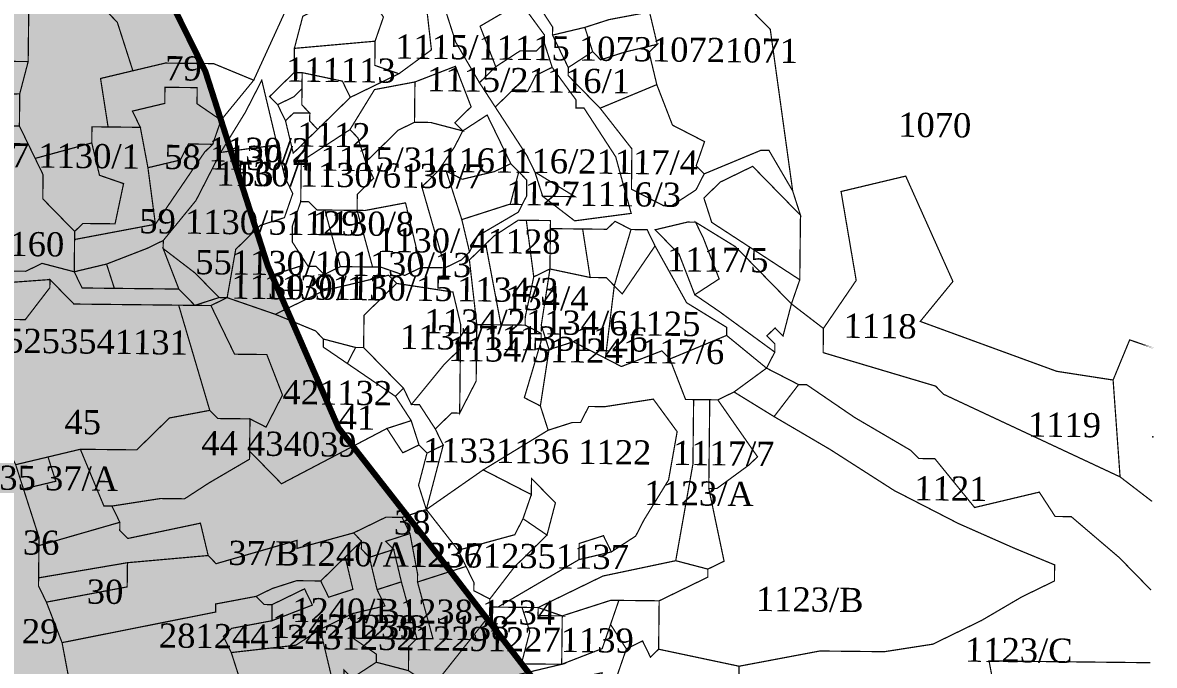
# Model space of a CAD drawing. Header units: metres. Extents: x 294533 to 301305, y 1963486 to 1977426.
# Drawn here: x 300646 to 301210, y 1965600 to 1965920 of the extents above; entities that cross this region are included whole.
import ezdxf

# ---------------------------------------------------------------- set-up
doc = ezdxf.new("R2010")
doc.units = ezdxf.units.M
for name, color, linetype in [('500M CRZ LINE', 11, 'Continuous'), ('NDZ-500M FROM CRZ', 2, 'Continuous'), ('SURVEY NO.', 7, 'Continuous'), ('SURVEY PLOT BOUNDARY', 35, 'Continuous')]:
    doc.layers.add(name, color=color, linetype=linetype)
doc.styles.get("Standard").update_dxf_attribs({"font": 'times.ttf'})

# ---------------------------------------------------------------- blocks, each defined once
blk = doc.blocks.new('45')
at = {"layer": 'NDZ-500M FROM CRZ'}
h = blk.add_hatch(dxfattribs=at)
h.set_pattern_fill('CROSS', color=256, scale=3.014525, angle=-0.6324)
h.set_pattern_definition([(359.36762, (281684.086, 1962845.993), (19.352338, 18.929796), [9.571116, -28.71335]), (89.36762, (281688.818, 1962841.155), (-18.929796, 19.352338), [9.571116, -28.71335])])
h.paths.add_polyline_path([(300691.31, 1965988.48), (300631.68, 1966174.54), (300586.64, 1966281.57), (300530.34, 1966461.07), (300471.96, 1966634.58), (300405.51, 1966804.15), (300367.05, 1966961.35), (300346.13, 1967027.39), (300337.62, 1967025.99), (300295.84, 1967023.42), (300255.36, 1967038.96), (300213.21, 1967043.45), (300166.47, 1967071.07), (300076.61, 1967175.81), (300040.48, 1967234.29), (299996.94, 1967295.07), (299945.31, 1967351.92), (299927.51, 1967370.7), (299905.39, 1967376.48), (299878.61, 1967367.88), (299888.92, 1967340.48), (299916.34, 1967275.86), (299920.22, 1967263.76), (299935.72, 1967211.33), (299959.39, 1967170.87), (299959.35, 1967166.85), (299967.25, 1967154.7), (299971.14, 1967142.6), (299974.98, 1967126.48), (299978.91, 1967118.39), (299994.58, 1967082.04), (299994.54, 1967078.02), (299998.43, 1967065.92), (300002.36, 1967057.83), (300013.97, 1967017.51), (300025.76, 1966993.26), (300029.73, 1966989.19), (300037.68, 1966981.07), (300053.49, 1966956.77), (300061.26, 1966932.57), (300069.17, 1966920.42), (300073.05, 1966908.32), (300072.92, 1966896.26), (300076.81, 1966884.15), (300080.69, 1966872.05), (300080.42, 1966847.94), (300088.37, 1966839.81), (300092.26, 1966827.7), (300096.15, 1966815.6), (300099.99, 1966799.48), (300103.87, 1966787.38), (300103.78, 1966779.34), (300107.71, 1966771.25), (300107.49, 1966751.16), (300110.27, 1966751.13), (300111.51, 1966751.11), (300111.47, 1966747.09), (300126.96, 1966694.66), (300134.78, 1966674.48), (300142.51, 1966646.25), (300162.16, 1966605.84), (300162.03, 1966593.78), (300173.73, 1966561.49), (300177.7, 1966557.43), (300181.63, 1966549.34), (300189.54, 1966537.19), (300193.42, 1966525.09), (300197.4, 1966521.03), (300205.21, 1966500.84), (300205.12, 1966492.8), (300209.1, 1966488.74), (300213.03, 1966480.66), (300212.94, 1966472.62), (300216.78, 1966456.5), (300216.65, 1966444.44), (300220.53, 1966432.33), (300220.4, 1966420.28), (300232.19, 1966396.03), (300232.15, 1966392.01), (300236.12, 1966387.94), (300236.08, 1966383.92), (300240.05, 1966379.86), (300243.98, 1966371.78), (300247.87, 1966359.67), (300251.75, 1966347.57), (300255.64, 1966335.47), (300259.61, 1966331.4), (300259.48, 1966319.35), (300263.32, 1966303.22), (300263.19, 1966291.17), (300290.56, 1966222.52), (300306.2, 1966182.15), (300306.15, 1966178.13), (300325.76, 1966133.7), (300353.09, 1966061.04), (300356.98, 1966048.93), (300360.91, 1966040.85), (300360.86, 1966036.83), (300364.79, 1966028.75), (300368.72, 1966020.66), (300368.59, 1966008.61), (300372.56, 1966004.54), (300372.43, 1965992.48), (300376.41, 1965988.42), (300376.27, 1965976.36), (300380.2, 1965968.28), (300384.09, 1965956.18), (300388.06, 1965952.11), (300388.02, 1965948.09), (300393.85, 1965929.94), (300395.83, 1965927.91), (300395.79, 1965923.89), (300399.68, 1965911.78), (300402.35, 1965911.75), (300403.69, 1965911.74), (300403.65, 1965907.72), (300407.54, 1965895.62), (300407.49, 1965891.6), (300411.42, 1965883.51), (300415.31, 1965871.41), (300419.19, 1965859.31), (300423.12, 1965851.23), (300423.08, 1965847.21), (300431.03, 1965839.08), (300438.93, 1965826.93), (300438.89, 1965822.91), (300446.79, 1965810.76), (300454.65, 1965794.6), (300458.63, 1965790.53), (300458.54, 1965782.5), (300466.44, 1965770.35), (300466.4, 1965766.33), (300474.17, 1965742.12), (300474.08, 1965734.08), (300478.01, 1965726), (300481.85, 1965709.88), (300485.74, 1965697.78), (300489.67, 1965689.69), (300493.55, 1965677.59), (300497.44, 1965665.49), (300501.33, 1965653.38), (300505.26, 1965645.3), (300505.21, 1965641.28), (300512.98, 1965617.08), (300516.96, 1965613.01), (300520.84, 1965600.91), (300524.73, 1965588.81), (300535.27, 1965572.61), (300535.27, 1965572.61), (300536.61, 1965572.6), (300536.56, 1965568.58), (300540.45, 1965556.47), (300548.44, 1965552.37), (300560.41, 1965544.19), (300560.37, 1965540.17), (300568.31, 1965532.05), (300580.28, 1965523.88), (300598.73, 1965495.53), (300600.07, 1965495.52), (300600.02, 1965491.5), (300607.97, 1965483.37), (300615.87, 1965471.22), (300619.89, 1965471.18), (300623.78, 1965459.08), (300627.71, 1965450.99), (300639.68, 1965442.82), (300655.49, 1965418.53), (300659.42, 1965410.44), (300663.39, 1965406.38), (300667.32, 1965398.3), (300679.18, 1965380.08), (300679.11, 1965374.05), (300683.09, 1965369.98), (300686.97, 1965357.88), (300686.93, 1965353.86), (300690.86, 1965345.78), (300690.77, 1965337.74), (300694.79, 1965337.69), (300714.3, 1965285.22), (300722.16, 1965269.05), (300737.75, 1965224.66), (300741.73, 1965220.6), (300745.61, 1965208.49), (300745.48, 1965196.44), (300749.32, 1965180.31), (300752.94, 1965144.09), (300756.78, 1965127.97), (300756.52, 1965103.86), (300752.36, 1965091.84), (300752.19, 1965075.76), (300748.03, 1965063.75), (300743.88, 1965051.74), (300739.73, 1965039.72), (300735.58, 1965027.71), (300727.41, 1965015.74), (300727.19, 1964995.64), (300739.15, 1964987.47), (300747.06, 1964975.32), (300755.01, 1964967.19), (300758.89, 1964955.09), (300766.8, 1964942.94), (300766.75, 1964938.92), (300770.73, 1964934.86), (300774.66, 1964926.78), (300778.54, 1964914.67), (300782.43, 1964902.57), (300786.31, 1964890.47), (300786.18, 1964878.41), (300790.07, 1964866.31), (300793.95, 1964854.21), (300797.97, 1964854.16), (300797.88, 1964846.12), (300801.81, 1964838.04), (300805.7, 1964825.94), (300809.58, 1964813.83), (300813.47, 1964801.73), (300813.34, 1964789.67), (300817.31, 1964785.61), (300817.09, 1964765.51), (300821.02, 1964757.43), (300820.89, 1964745.37), (300828.66, 1964721.16), (300828.08, 1964668.91), (300832.01, 1964660.83), (300843.98, 1964652.66), (300851.93, 1964644.53), (300859.83, 1964632.38), (300863.72, 1964620.28), (300867.65, 1964612.2), (300871.67, 1964612.15), (300875.55, 1964600.05), (300879.48, 1964591.96), (300887.34, 1964575.8), (300887.3, 1964571.78), (300891.18, 1964559.68), (300895.07, 1964547.57), (300899, 1964539.49), (300898.96, 1964535.47), (300906.82, 1964519.3), (300918.61, 1964495.05), (300922.54, 1964486.97), (300926.42, 1964474.87), (300930.31, 1964462.77), (300930.22, 1964454.73), (300938.04, 1964434.54), (300937.9, 1964422.48), (300941.83, 1964414.4), (300941.79, 1964410.38), (300945.76, 1964406.32), (300949.74, 1964402.25), (300957.69, 1964394.12), (300965.59, 1964381.98), (300973.49, 1964369.83), (300977.47, 1964365.77), (300985.42, 1964357.64), (300989.3, 1964345.54), (300997.21, 1964333.39), (301003.04, 1964315.23), (301005.02, 1964313.2), (301016.99, 1964305.03), (301020.97, 1964300.97), (301028.92, 1964292.84), (301036.86, 1964284.71), (301044.81, 1964276.58), (301052.72, 1964264.44), (301056.69, 1964260.37), (301056.65, 1964256.35), (301064.55, 1964244.21), (301068.48, 1964236.12), (301072.46, 1964232.06), (301072.41, 1964228.04), (301076.34, 1964219.96), (301080.32, 1964215.89), (301080.27, 1964211.87), (301084.2, 1964203.79), (301084.11, 1964195.75), (301088.04, 1964187.67), (301088, 1964183.65), (301091.97, 1964179.58), (301095.86, 1964167.48), (301103.54, 1964135.24), (301107.47, 1964127.15), (301111.36, 1964115.05), (301111.31, 1964111.03), (301123.15, 1964090.8), (301143.02, 1964070.48), (301147, 1964066.42), (301150.97, 1964062.36), (301158.92, 1964054.23), (301162.85, 1964046.14), (301166.82, 1964042.08), (301174.77, 1964033.95), (301178.7, 1964025.87), (301186.65, 1964017.74), (301193.19, 1964610.32), (301169.73, 1964669.16), (301146.87, 1964730.59), (301122.68, 1964776.21), (301104.01, 1964861.65), (301074.57, 1964969.7), (301049.22, 1965040.33), (301053.91, 1965100.57), (301047.16, 1965217.23), (301018.74, 1965326.51), (300977.17, 1965431.06), (300930.14, 1965540.11), (300905.45, 1965587.03), (300851.05, 1965657.56), (300803.49, 1965718.39), (300768.21, 1965799.18), (300737.12, 1965896)])
at = {"layer": '500M CRZ LINE', "ltscale": 0.1, "const_width": 3.01, "flags": 128}
blk.add_lwpolyline([(300346.13, 1967027.39), (300367.05, 1966961.35), (300405.51, 1966804.15), (300471.96, 1966634.58), (300530.34, 1966461.07), (300586.64, 1966281.57), (300631.68, 1966174.54), (300691.31, 1965988.48), (300737.12, 1965896), (300768.21, 1965799.18), (300803.49, 1965718.39), (300851.05, 1965657.56), (300905.45, 1965587.03)], dxfattribs=at)
at = {"layer": 'NDZ-500M FROM CRZ', "flags": 128}
blk.add_lwpolyline([(300905.45, 1965587.03), (300851.05, 1965657.56), (300803.49, 1965718.39), (300768.21, 1965799.18), (300737.12, 1965896), (300691.31, 1965988.48), (300631.68, 1966174.54), (300586.64, 1966281.57), (300530.34, 1966461.07), (300471.96, 1966634.58), (300405.51, 1966804.15), (300367.05, 1966961.35), (300346.13, 1967027.39)], dxfattribs=at)
at = {"layer": 'SURVEY PLOT BOUNDARY', "lineweight": 18, "const_width": 0.603}
for points in [[(301131.57, 1965582.11), (301127.77, 1965602.25), (301208.15, 1965601.36), (301127.77, 1965602.25), (301131.57, 1965582.11)], [(301003.15, 1965599.61), (301043.42, 1965607.2), (301075.57, 1965606.85), (301099.73, 1965610.6), (301123.98, 1965622.39), (301144.2, 1965634.23), (301160.37, 1965642.09), (301160.46, 1965650.13), (301140.45, 1965658.39), (301112.45, 1965670.76), (301080.48, 1965687.19), (301048.55, 1965707.64), (301020.6, 1965724.03), (301032.83, 1965739.98), (301036.85, 1965739.93), (301060.78, 1965723.59), (301088.74, 1965707.2), (301092.71, 1965703.14), (301100.75, 1965703.05), (301120.58, 1965678.71), (301152.82, 1965686.39), (301160.72, 1965674.25), (301168.76, 1965674.16), (301192.65, 1965653.79), (301208.55, 1965637.54), (301192.65, 1965653.79), (301168.76, 1965674.16), (301160.72, 1965674.25), (301152.82, 1965686.39), (301120.58, 1965678.71), (301100.75, 1965703.05), (301092.71, 1965703.14), (301088.74, 1965707.2), (301060.78, 1965723.59), (301036.85, 1965739.93), (301032.83, 1965739.98), (301016.84, 1965748.19), (301020.95, 1965756.19), (301021, 1965760.21), (301017.02, 1965764.27), (301021.08, 1965768.25), (301025.06, 1965764.18), (301029.25, 1965780.22), (301045.2, 1965767.98), (301045.06, 1965755.92), (301101.15, 1965739.22), (301105.12, 1965735.16), (301193.09, 1965693.99), (301209.04, 1965681.75), (301193.09, 1965693.99), (301189.61, 1965742.27), (301161.52, 1965746.6), (301093.47, 1965771.47), (301109.76, 1965791.39), (301086.23, 1965843.91), (301053.99, 1965836.22), (301061.54, 1965791.92), (301045.2, 1965767.98), (301029.25, 1965780.22), (301033.41, 1965792.23), (301033.76, 1965824.39), (301029.88, 1965836.49), (301018.71, 1965917.01), (300998.83, 1965937.33)], [(300785.66, 1965923.6), (300781.46, 1965907.57), (300781.33, 1965895.51), (300769.14, 1965883.59), (300773.12, 1965879.52), (300777.05, 1965871.44), (300780.89, 1965855.32), (300793.08, 1965867.24), (300809.33, 1965883.14), (300817.41, 1965887.07), (300833.57, 1965894.93), (300849.78, 1965906.82), (300846.12, 1965939.02)], [(300894.39, 1965942.5), (300910.2, 1965918.21), (300910.15, 1965914.19), (300918.01, 1965898.02), (300917.97, 1965894), (300933.87, 1965877.75), (300949.72, 1965857.47), (300949.5, 1965837.38), (300965.49, 1965829.16), (300969.5, 1965829.12), (300981.65, 1965837.02), (300985.76, 1965845.02), (301014.02, 1965856.76), (301018.04, 1965856.72), (301029.88, 1965836.49), (301033.76, 1965824.39), (301009.92, 1965848.77), (300993.75, 1965840.91), (300985.62, 1965832.96), (300989.51, 1965820.85), (301033.41, 1965792.23), (301029.25, 1965780.22), (301009.38, 1965800.54), (301001.43, 1965808.66), (300981.47, 1965820.94), (300977.45, 1965820.99), (300961.33, 1965817.15), (300969.28, 1965809.02), (300973.26, 1965804.95), (300981.07, 1965784.77), (300993.04, 1965776.6), (301020.95, 1965756.19), (301016.84, 1965748.19), (300996.93, 1965764.49), (300996.97, 1965768.51), (300977.01, 1965780.79), (300961.25, 1965809.11), (300957.32, 1965817.19), (300949.28, 1965817.28), (300941.28, 1965821.39), (300937.22, 1965817.41), (300925.16, 1965817.54), (300909.09, 1965817.72), (300909.13, 1965821.74), (300905.12, 1965821.79), (300897.08, 1965821.87), (300893.06, 1965821.92), (300880.91, 1965814.01), (300876.85, 1965810.04), (300868.72, 1965802.09), (300872.39, 1965769.89), (300872.08, 1965741.75), (300863.86, 1965725.76), (300864.22, 1965757.92), (300864.35, 1965769.98), (300860.51, 1965786.1), (300832.42, 1965790.43), (300828.45, 1965794.49), (300796.21, 1965786.81), (300771.96, 1965775.02), (300747.94, 1965783.32), (300739.86, 1965779.39), (300723.78, 1965779.57), (300671.54, 1965780.14), (300659.61, 1965792.34), (300611.34, 1965788.85)], [(300642.52, 1965700.07), (300646.4, 1965687.96), (300654.17, 1965663.76), (300654.13, 1965659.74), (300653.95, 1965643.66), (300653.91, 1965639.64), (300657.84, 1965631.56), (300665.65, 1965611.37), (300673.25, 1965571.09)], [(300635.54, 1965796.62), (300647.6, 1965796.49), (300655.68, 1965800.42), (300671.71, 1965796.22), (300671.89, 1965812.3), (300712.17, 1965819.9), (300736.68, 1965855.8), (300740.74, 1965859.78), (300744.89, 1965871.79), (300761.19, 1965891.71), (300777.67, 1965927.71)]]:
    blk.add_lwpolyline(points, dxfattribs=at)
for points in [[(300926.27, 1965918.03), (300910.15, 1965914.19), (300910.2, 1965918.21), (300894.39, 1965942.5), (300967.04, 1965969.84), (300998.83, 1965937.33), (300958.51, 1965925.72), (300938.37, 1965921.92)], [(300777.67, 1965927.71), (300761.19, 1965891.71), (300741.19, 1965899.97), (300717.07, 1965900.24), (300700.95, 1965896.4), (300693.18, 1965920.6), (300689.21, 1965924.67), (300689.34, 1965936.73), (300737.7, 1965948.25), (300769.85, 1965947.9)], [(300849.78, 1965906.82), (300833.57, 1965894.93), (300821.56, 1965899.09), (300821.61, 1965903.11), (300821.7, 1965911.15), (300825.85, 1965923.16), (300817.94, 1965935.31), (300834.15, 1965947.19), (300846.12, 1965939.02)], [(300881.85, 1965898.42), (300873.72, 1965890.47), (300861.88, 1965910.7), (300854.11, 1965934.91), (300886.4, 1965946.61), (300894.26, 1965930.44), (300874.03, 1965918.61)], [(300881.62, 1965878.32), (300897.43, 1965854.03), (300901.36, 1965845.95), (300905.25, 1965833.84), (300921.19, 1965821.61), (300949.37, 1965825.32), (300941.64, 1965853.54), (300925.83, 1965877.84), (300921.81, 1965877.88), (300921.86, 1965881.9), (300909.98, 1965898.11), (300906.09, 1965910.21), (300906.14, 1965914.23), (300894.26, 1965930.44), (300886.4, 1965946.61), (300854.11, 1965934.91), (300861.88, 1965910.7), (300873.72, 1965890.47)], [(300680.46, 1965860.45), (300652.24, 1965852.72), (300644.38, 1965868.88), (300644.56, 1965884.96), (300648.75, 1965900.99), (300649.02, 1965925.11), (300689.34, 1965936.73), (300689.21, 1965924.67), (300693.18, 1965920.6), (300700.95, 1965896.4), (300684.83, 1965892.56), (300688.59, 1965868.4), (300680.55, 1965868.48)], [(300821.7, 1965911.15), (300781.46, 1965907.57), (300785.66, 1965923.6), (300801.82, 1965931.46), (300817.94, 1965935.31), (300825.85, 1965923.16)], [(301018.71, 1965917.01), (301029.88, 1965836.49), (301018.04, 1965856.72), (301014.02, 1965856.76), (300985.76, 1965845.02), (300981.78, 1965849.08), (300985.94, 1965861.09), (300969.95, 1965869.31), (300962.13, 1965889.5), (300958.29, 1965905.62), (300962.35, 1965909.59), (300958.51, 1965925.72), (300998.83, 1965937.33)], [(300893.99, 1965906.33), (300881.85, 1965898.42), (300874.03, 1965918.61), (300894.26, 1965930.44), (300906.14, 1965914.23), (300906.09, 1965910.21), (300902.03, 1965906.24)], [(300649.02, 1965925.11), (300648.75, 1965900.99), (300596.51, 1965901.57), (300588.47, 1965901.66), (300584.72, 1965925.82)], [(300946.24, 1965905.75), (300934.13, 1965901.86), (300930.16, 1965905.93), (300926.27, 1965918.03), (300938.37, 1965921.92), (300958.51, 1965925.72), (300962.35, 1965909.59)], [(300930.16, 1965905.93), (300918.01, 1965898.02), (300910.15, 1965914.19), (300926.27, 1965918.03)], [(300817.41, 1965887.07), (300809.33, 1965883.14), (300805.4, 1965891.23), (300785.35, 1965895.47), (300781.33, 1965895.51), (300781.46, 1965907.57), (300821.7, 1965911.15), (300821.61, 1965903.11), (300821.56, 1965899.09), (300833.57, 1965894.93)], [(300901.89, 1965894.18), (300897.79, 1965886.19), (300889.75, 1965886.27), (300881.62, 1965878.32), (300873.72, 1965890.47), (300881.85, 1965898.42), (300893.99, 1965906.33), (300902.03, 1965906.24), (300906.09, 1965910.21), (300909.98, 1965898.11)], [(300958.29, 1965905.62), (300962.13, 1965889.5), (300933.87, 1965877.75), (300917.97, 1965894), (300918.01, 1965898.02), (300930.16, 1965905.93), (300934.13, 1965901.86), (300946.24, 1965905.75), (300962.35, 1965909.59)], [(300644.56, 1965884.96), (300588.25, 1965881.56), (300588.34, 1965889.6), (300596.42, 1965893.53), (300596.51, 1965901.57), (300648.75, 1965900.99)], [(300761.19, 1965891.71), (300744.89, 1965871.79), (300732.93, 1965879.97), (300733.02, 1965888), (300716.94, 1965888.18), (300716.85, 1965880.14), (300700.73, 1965876.3), (300704.66, 1965868.22), (300688.59, 1965868.4), (300684.83, 1965892.56), (300700.95, 1965896.4), (300717.07, 1965900.24), (300741.19, 1965899.97)], [(300781.2, 1965883.45), (300773.12, 1965879.52), (300769.14, 1965883.59), (300781.33, 1965895.51), (300785.35, 1965895.47), (300785.3, 1965891.45), (300785.26, 1965887.43)], [(300780.4, 1965811.1), (300788.3, 1965798.96), (300792.32, 1965798.91), (300796.3, 1965794.85), (300804.38, 1965798.78), (300820.45, 1965798.6), (300824.47, 1965798.56), (300836.48, 1965794.4), (300844.57, 1965798.33), (300856.62, 1965798.2), (300864.71, 1965802.13), (300868.77, 1965806.11), (300872.88, 1965814.1), (300893.1, 1965825.94), (300897.21, 1965833.93), (300897.3, 1965841.97), (300893.32, 1965846.04), (300889.35, 1965850.1), (300877.56, 1965874.35), (300865.41, 1965866.44), (300861.44, 1965870.51), (300869.57, 1965878.46), (300861.75, 1965898.64), (300841.57, 1965890.83), (300821.43, 1965887.03), (300809.15, 1965867.06), (300784.86, 1965851.25), (300784.64, 1965831.16), (300780.49, 1965819.14)], [(300809.33, 1965883.14), (300793.08, 1965867.24), (300789.1, 1965871.31), (300789.15, 1965875.33), (300785.17, 1965879.39), (300785.26, 1965887.43), (300785.3, 1965891.45), (300785.35, 1965895.47), (300805.4, 1965891.23)], [(300861.44, 1965870.51), (300865.41, 1965866.44), (300849.38, 1965870.64), (300841.35, 1965870.73), (300841.57, 1965890.83), (300861.75, 1965898.64), (300869.57, 1965878.46)], [(300909.98, 1965898.11), (300921.86, 1965881.9), (300921.81, 1965877.88), (300925.83, 1965877.84), (300941.64, 1965853.54), (300949.37, 1965825.32), (300921.19, 1965821.61), (300905.25, 1965833.84), (300921.32, 1965833.67), (300901.36, 1965845.95), (300897.43, 1965854.03), (300881.62, 1965878.32), (300889.75, 1965886.27), (300897.79, 1965886.19), (300901.89, 1965894.18)], [(300687.83, 1965800.06), (300671.71, 1965796.22), (300675.64, 1965788.14), (300691.72, 1965787.96), (300723.87, 1965787.61), (300731.82, 1965779.48), (300743.92, 1965783.37), (300747.94, 1965783.32), (300752.22, 1965807.39), (300764.41, 1965819.32), (300776.51, 1965823.21), (300780.66, 1965835.22), (300776.73, 1965843.3), (300772.89, 1965859.42), (300765.21, 1965891.67), (300757, 1965875.68), (300744.72, 1965855.72), (300732.39, 1965831.73), (300716.1, 1965811.81), (300708.02, 1965807.88)], [(300724.58, 1965851.92), (300708.46, 1965848.08), (300704.66, 1965868.22), (300700.73, 1965876.3), (300716.85, 1965880.14), (300716.94, 1965888.18), (300733.02, 1965888), (300732.93, 1965879.97), (300744.89, 1965871.79), (300740.74, 1965859.78), (300728.69, 1965859.91)], [(300772.89, 1965859.42), (300744.72, 1965855.72), (300757, 1965875.68), (300765.21, 1965891.67)], [(300785.17, 1965879.39), (300789.15, 1965875.33), (300781.11, 1965875.41), (300777.05, 1965871.44), (300773.12, 1965879.52), (300781.2, 1965883.45), (300785.26, 1965887.43)], [(300829.2, 1965862.82), (300817.01, 1965850.9), (300813.13, 1965863), (300809.15, 1965867.06), (300821.43, 1965887.03), (300841.57, 1965890.83), (300841.35, 1965870.73), (300833.26, 1965866.8)], [(300962.13, 1965889.5), (300969.95, 1965869.31), (300985.94, 1965861.09), (300981.78, 1965849.08), (300985.76, 1965845.02), (300981.65, 1965837.02), (300969.5, 1965829.12), (300965.49, 1965829.16), (300949.5, 1965837.38), (300949.72, 1965857.47), (300933.87, 1965877.75)], [(300793.08, 1965867.24), (300780.89, 1965855.32), (300777.05, 1965871.44), (300781.11, 1965875.41), (300789.15, 1965875.33), (300789.1, 1965871.31)], [(300889.35, 1965850.1), (300881.27, 1965846.17), (300865.15, 1965842.33), (300857.16, 1965846.43), (300853.14, 1965846.48), (300861.31, 1965858.45), (300865.41, 1965866.44), (300877.56, 1965874.35)], [(300671.89, 1965812.3), (300671.71, 1965796.22), (300655.68, 1965800.42), (300647.6, 1965796.49), (300635.54, 1965796.62), (300627.55, 1965800.73), (300595.4, 1965801.08), (300591.91, 1965849.36), (300592.14, 1965869.46), (300644.38, 1965868.88), (300652.24, 1965852.72), (300656.17, 1965844.63), (300656.04, 1965832.57), (300671.93, 1965816.32)], [(300712.17, 1965819.9), (300671.89, 1965812.3), (300671.93, 1965816.32), (300676, 1965820.29), (300692.07, 1965820.12), (300696.31, 1965840.17), (300684.3, 1965844.32), (300680.46, 1965860.45), (300680.55, 1965868.48), (300688.59, 1965868.4), (300704.66, 1965868.22), (300708.46, 1965848.08)], [(300812.73, 1965826.83), (300804.69, 1965826.91), (300796.65, 1965827), (300792.63, 1965827.05), (300788.66, 1965831.11), (300784.64, 1965831.16), (300784.86, 1965851.25), (300809.15, 1965867.06), (300813.13, 1965863), (300817.01, 1965850.9), (300820.94, 1965842.81), (300812.82, 1965834.86)], [(300845.01, 1965838.53), (300856.62, 1965798.2), (300844.57, 1965798.33), (300836.88, 1965830.58), (300816.75, 1965826.78), (300812.73, 1965826.83), (300812.82, 1965834.86), (300820.94, 1965842.81), (300817.01, 1965850.9), (300829.2, 1965862.82), (300833.26, 1965866.8), (300841.35, 1965870.73), (300849.38, 1965870.64), (300865.41, 1965866.44), (300861.31, 1965858.45), (300853.14, 1965846.48)], [(300676, 1965820.29), (300671.93, 1965816.32), (300656.04, 1965832.57), (300656.17, 1965844.63), (300652.24, 1965852.72), (300680.46, 1965860.45), (300684.3, 1965844.32), (300696.31, 1965840.17), (300692.07, 1965820.12)], [(300736.68, 1965855.8), (300712.17, 1965819.9), (300708.46, 1965848.08), (300724.58, 1965851.92), (300728.69, 1965859.91), (300740.74, 1965859.78)], [(300747.94, 1965783.32), (300743.92, 1965783.37), (300732, 1965795.56), (300716.05, 1965807.79), (300716.1, 1965811.81), (300732.39, 1965831.73), (300744.72, 1965855.72), (300772.89, 1965859.42), (300776.73, 1965843.3), (300780.66, 1965835.22), (300776.51, 1965823.21), (300764.41, 1965819.32), (300752.22, 1965807.39)], [(300893.32, 1965846.04), (300889.13, 1965830), (300864.93, 1965822.23), (300857.16, 1965846.43), (300865.15, 1965842.33), (300881.27, 1965846.17), (300889.35, 1965850.1)], [(301033.76, 1965824.39), (301033.41, 1965792.23), (300989.51, 1965820.85), (300985.62, 1965832.96), (300993.75, 1965840.91), (301009.92, 1965848.77)], [(300864.71, 1965802.13), (300856.62, 1965798.2), (300845.01, 1965838.53), (300853.14, 1965846.48), (300857.16, 1965846.43), (300864.93, 1965822.23), (300868.77, 1965806.11)], [(300872.88, 1965814.1), (300868.77, 1965806.11), (300864.93, 1965822.23), (300889.13, 1965830), (300893.32, 1965846.04), (300897.3, 1965841.97), (300897.21, 1965833.93), (300893.1, 1965825.94)], [(300901.36, 1965845.95), (300921.32, 1965833.67), (300905.25, 1965833.84)], [(301189.61, 1965742.27), (301193.09, 1965693.99), (301105.12, 1965735.16), (301101.15, 1965739.22), (301045.06, 1965755.92), (301045.2, 1965767.98), (301061.54, 1965791.92), (301053.99, 1965836.22), (301086.23, 1965843.91), (301109.76, 1965791.39), (301093.47, 1965771.47), (301161.52, 1965746.6)], [(300796.65, 1965827), (300804.38, 1965798.78), (300796.3, 1965794.85), (300792.32, 1965798.91), (300788.3, 1965798.96), (300780.4, 1965811.1), (300780.49, 1965819.14), (300784.64, 1965831.16), (300788.66, 1965831.11), (300792.63, 1965827.05)], [(300812.73, 1965826.83), (300820.45, 1965798.6), (300804.38, 1965798.78), (300796.65, 1965827), (300804.69, 1965826.91)], [(300836.88, 1965830.58), (300844.57, 1965798.33), (300836.48, 1965794.4), (300824.47, 1965798.56), (300820.45, 1965798.6), (300812.73, 1965826.83), (300816.75, 1965826.78)], [(300896.5, 1965769.62), (300884.44, 1965769.75), (300876.85, 1965810.04), (300880.91, 1965814.01), (300893.06, 1965821.92), (300897.08, 1965821.87), (300900.79, 1965793.69), (300896.55, 1965773.64)], [(300908.87, 1965797.62), (300900.79, 1965793.69), (300897.08, 1965821.87), (300905.12, 1965821.79), (300909.13, 1965821.74), (300909.09, 1965817.72), (300909.05, 1965813.7)], [(300949.28, 1965817.28), (300940.93, 1965789.23), (300936.96, 1965793.29), (300928.92, 1965793.38), (300925.16, 1965817.54), (300937.22, 1965817.41), (300941.28, 1965821.39)], [(300993.22, 1965792.67), (300981.07, 1965784.77), (300973.26, 1965804.95), (300969.28, 1965809.02), (300961.33, 1965817.15), (300977.45, 1965820.99), (300981.47, 1965820.94), (300985.4, 1965812.86)], [(301029.25, 1965780.22), (301025.06, 1965764.18), (301021.08, 1965768.25), (301017.02, 1965764.27), (301021, 1965760.21), (301020.95, 1965756.19), (300993.04, 1965776.6), (300981.07, 1965784.77), (300993.22, 1965792.67), (300985.4, 1965812.86), (300981.47, 1965820.94), (301001.43, 1965808.66), (301009.38, 1965800.54)], [(300925.16, 1965817.54), (300928.92, 1965793.38), (300908.87, 1965797.62), (300909.05, 1965813.7), (300909.09, 1965817.72)], [(300961.25, 1965809.11), (300944.9, 1965785.17), (300940.93, 1965789.23), (300949.28, 1965817.28), (300957.32, 1965817.19)], [(300716.05, 1965807.79), (300723.87, 1965787.61), (300691.72, 1965787.96), (300687.83, 1965800.06), (300708.02, 1965807.88), (300716.1, 1965811.81)], [(300884.44, 1965769.75), (300872.39, 1965769.89), (300868.72, 1965802.09), (300876.85, 1965810.04)], [(300961.25, 1965809.11), (300977.01, 1965780.79), (300996.97, 1965768.51), (300996.93, 1965764.49), (300968.66, 1965752.75), (300964.69, 1965756.81), (300944.5, 1965748.99), (300936.51, 1965753.1), (300940.93, 1965789.23), (300944.9, 1965785.17)], [(300743.92, 1965783.37), (300731.82, 1965779.48), (300723.87, 1965787.61), (300716.05, 1965807.79), (300732, 1965795.56)], [(300687.83, 1965800.06), (300691.72, 1965787.96), (300675.64, 1965788.14), (300671.71, 1965796.22)], [(300784.15, 1965786.94), (300784.28, 1965799), (300772.18, 1965795.11), (300772.09, 1965787.07)], [(300784.15, 1965786.94), (300772.09, 1965787.07), (300772.18, 1965795.11), (300784.28, 1965799)], [(300908.42, 1965757.43), (300904.09, 1965729.34), (300896.1, 1965733.45), (300904.45, 1965761.49), (300904.49, 1965765.51), (300896.5, 1965769.62), (300896.55, 1965773.64), (300900.79, 1965793.69), (300908.87, 1965797.62), (300904.54, 1965769.53)], [(300940.93, 1965789.23), (300936.51, 1965753.1), (300920.52, 1965761.32), (300908.42, 1965757.43), (300904.54, 1965769.53), (300908.87, 1965797.62), (300928.92, 1965793.38), (300936.96, 1965793.29)], [(300659.57, 1965788.32), (300647.33, 1965772.37), (300639.3, 1965772.46), (300631.3, 1965776.57), (300623.09, 1965760.58), (300611.34, 1965788.85), (300659.61, 1965792.34)], [(300723.78, 1965779.57), (300739.28, 1965727.14), (300719.14, 1965723.34), (300702.89, 1965707.44), (300674.76, 1965707.75), (300658.64, 1965703.91), (300642.52, 1965700.07), (300638.59, 1965708.15), (300638.63, 1965712.17), (300623.09, 1965760.58), (300631.3, 1965776.57), (300639.3, 1965772.46), (300647.33, 1965772.37), (300659.57, 1965788.32), (300659.61, 1965792.34), (300671.54, 1965780.14)], [(300811.97, 1965758.49), (300795.94, 1965762.69), (300791.97, 1965766.76), (300771.96, 1965775.02), (300796.21, 1965786.81), (300828.45, 1965794.49), (300832.42, 1965790.43), (300816.17, 1965774.53), (300815.99, 1965758.45)], [(300864.22, 1965757.92), (300856.09, 1965749.97), (300839.79, 1965730.05), (300835.86, 1965738.13), (300815.99, 1965758.45), (300816.17, 1965774.53), (300832.42, 1965790.43), (300860.51, 1965786.1), (300864.35, 1965769.98)], [(300771.96, 1965775.02), (300791.97, 1965766.76), (300795.94, 1965762.69), (300795.9, 1965758.67), (300807.86, 1965750.5), (300831.8, 1965734.16), (300839.7, 1965722.01), (300827.6, 1965718.12), (300775.05, 1965690.56), (300759.15, 1965706.82), (300759.33, 1965722.9), (300767.32, 1965718.79), (300771.43, 1965726.78), (300775.54, 1965734.78), (300767.72, 1965754.96), (300751.65, 1965755.14), (300739.86, 1965779.39), (300747.94, 1965783.32)], [(300771.43, 1965726.78), (300767.32, 1965718.79), (300759.33, 1965722.9), (300743.25, 1965723.07), (300739.28, 1965727.14), (300723.78, 1965779.57), (300739.86, 1965779.39), (300751.65, 1965755.14), (300767.72, 1965754.96), (300775.54, 1965734.78)], [(300904.09, 1965729.34), (300907.98, 1965717.24), (300875.61, 1965697.49), (300847.25, 1965677.71), (300855.65, 1965709.77), (300851.72, 1965717.86), (300859.84, 1965725.81), (300863.86, 1965725.76), (300872.08, 1965741.75), (300872.39, 1965769.89), (300884.44, 1965769.75), (300896.5, 1965769.62), (300904.49, 1965765.51), (300904.45, 1965761.49), (300896.1, 1965733.45)], [(300980.5, 1965732.52), (300976.48, 1965732.56), (300968.66, 1965752.75), (300996.93, 1965764.49), (301016.84, 1965748.19), (301000.64, 1965736.31), (300992.55, 1965732.38), (300988.53, 1965732.43)], [(300811.97, 1965758.49), (300807.86, 1965750.5), (300795.9, 1965758.67), (300795.94, 1965762.69)], [(300835.86, 1965738.13), (300831.8, 1965734.16), (300807.86, 1965750.5), (300811.97, 1965758.49), (300815.99, 1965758.45)], [(300851.72, 1965717.86), (300843.81, 1965730), (300839.79, 1965730.05), (300856.09, 1965749.97), (300864.22, 1965757.92), (300863.86, 1965725.76), (300859.84, 1965725.81)], [(300936.51, 1965753.1), (300944.5, 1965748.99), (300964.69, 1965756.81), (300968.66, 1965752.75), (300976.48, 1965732.56), (300980.5, 1965732.52), (300980.14, 1965700.36), (300971.57, 1965652.21), (300935.31, 1965644.57), (300902.99, 1965628.85), (300894.95, 1965628.94), (300878.87, 1965629.12), (300882.89, 1965629.07), (300923.35, 1965652.75), (300939.47, 1965656.59), (300951.61, 1965664.49), (300955.72, 1965672.49), (300968, 1965692.45), (300972.28, 1965716.53), (300960.4, 1965732.74), (300936.25, 1965728.98), (300928.21, 1965729.07), (300924.1, 1965721.08), (300920.08, 1965721.12), (300907.98, 1965717.24), (300904.09, 1965729.34), (300908.42, 1965757.43), (300920.52, 1965761.32)], [(301209.88, 1965758.12), (301197.87, 1965762.28), (301189.61, 1965742.27), (301197.87, 1965762.28)], [(301032.83, 1965739.98), (301020.6, 1965724.03), (301000.64, 1965736.31), (301016.84, 1965748.19)], [(300839.79, 1965730.05), (300843.81, 1965730), (300851.72, 1965717.86), (300855.65, 1965709.77), (300847.57, 1965705.84), (300843.59, 1965709.91), (300839.7, 1965722.01), (300831.8, 1965734.16), (300835.86, 1965738.13)], [(301043.42, 1965607.2), (301003.15, 1965599.61), (300963.05, 1965608.09), (300963.31, 1965632.21), (300987.56, 1965644), (300987.6, 1965648.02), (300995.68, 1965651.95), (300988.05, 1965688.21), (300992.07, 1965688.17), (301008.27, 1965700.05), (301012.34, 1965704.02), (300992.55, 1965732.38), (301000.64, 1965736.31), (301020.6, 1965724.03), (301048.55, 1965707.64), (301080.48, 1965687.19), (301112.45, 1965670.76), (301140.45, 1965658.39), (301160.46, 1965650.13), (301160.37, 1965642.09), (301144.2, 1965634.23), (301123.98, 1965622.39), (301099.73, 1965610.6), (301075.57, 1965606.85)], [(300960.4, 1965732.74), (300972.28, 1965716.53), (300968, 1965692.45), (300955.72, 1965672.49), (300951.61, 1965664.49), (300939.47, 1965656.59), (300935.54, 1965664.67), (300923.43, 1965660.79), (300923.35, 1965652.75), (300882.89, 1965629.07), (300878.87, 1965629.12), (300878.92, 1965633.14), (300891.15, 1965649.08), (300907.4, 1965664.98), (300911.6, 1965681.02), (300899.68, 1965693.21), (300899.63, 1965689.19), (300899.59, 1965685.17), (300875.61, 1965697.49), (300907.98, 1965717.24), (300920.08, 1965721.12), (300924.1, 1965721.08), (300928.21, 1965729.07), (300936.25, 1965728.98)], [(300995.68, 1965651.95), (300987.6, 1965648.02), (300971.57, 1965652.21), (300980.14, 1965700.36), (300980.5, 1965732.52), (300988.53, 1965732.43), (300988.05, 1965688.21)], [(300992.07, 1965688.17), (300988.05, 1965688.21), (300988.53, 1965732.43), (300992.55, 1965732.38), (301012.34, 1965704.02), (301008.27, 1965700.05)], [(300714.68, 1965683.19), (300690.52, 1965679.44), (300686.5, 1965679.48), (300674.76, 1965707.75), (300702.89, 1965707.44), (300719.14, 1965723.34), (300739.28, 1965727.14), (300743.25, 1965723.07), (300759.33, 1965722.9), (300759.15, 1965706.82), (300759.11, 1965702.8), (300738.88, 1965690.96), (300726.73, 1965683.06)], [(300843.59, 1965709.91), (300835.51, 1965705.98), (300827.6, 1965718.12), (300839.7, 1965722.01)], [(300827.6, 1965718.12), (300835.51, 1965705.98), (300843.59, 1965709.91), (300847.57, 1965705.84), (300843.37, 1965689.81), (300847.25, 1965677.71), (300835.15, 1965673.82), (300827.12, 1965673.91), (300810.95, 1965666.05), (300782.73, 1965658.32), (300782.78, 1965662.34), (300742.45, 1965650.72), (300738.48, 1965654.79), (300734.64, 1965670.91), (300698.38, 1965663.27), (300694.41, 1965667.33), (300694.45, 1965671.35), (300690.52, 1965679.44), (300714.68, 1965683.19), (300726.73, 1965683.06), (300738.88, 1965690.96), (300759.11, 1965702.8), (300759.15, 1965706.82), (300775.05, 1965690.56)], [(300694.45, 1965671.35), (300654.13, 1965659.74), (300654.17, 1965663.76), (300646.4, 1965687.96), (300662.52, 1965691.81), (300658.64, 1965703.91), (300674.76, 1965707.75), (300686.5, 1965679.48), (300690.52, 1965679.44)], [(300847.25, 1965677.71), (300843.37, 1965689.81), (300847.57, 1965705.84), (300855.65, 1965709.77)], [(300662.52, 1965691.81), (300646.4, 1965687.96), (300642.52, 1965700.07), (300658.64, 1965703.91)], [(300891.33, 1965665.16), (300863.11, 1965657.43), (300847.25, 1965677.71), (300875.61, 1965697.49), (300899.59, 1965685.17), (300895.44, 1965673.15)], [(300911.6, 1965681.02), (300907.4, 1965664.98), (300895.44, 1965673.15), (300899.59, 1965685.17), (300899.63, 1965689.19), (300899.68, 1965693.21)], [(300830.96, 1965657.79), (300818.86, 1965653.9), (300814.88, 1965657.96), (300814.93, 1965661.98), (300810.95, 1965666.05), (300827.12, 1965673.91), (300835.15, 1965673.82), (300839.08, 1965665.74), (300826.98, 1965661.85)], [(300867.04, 1965649.35), (300842.84, 1965641.58), (300842.88, 1965645.6), (300839.08, 1965665.74), (300835.15, 1965673.82), (300847.25, 1965677.71), (300863.11, 1965657.43)], [(300694.41, 1965667.33), (300698.38, 1965663.27), (300734.64, 1965670.91), (300738.48, 1965654.79), (300698.25, 1965651.21), (300653.95, 1965643.66), (300654.13, 1965659.74), (300694.45, 1965671.35)], [(300891.15, 1965649.08), (300878.92, 1965633.14), (300870.92, 1965637.25), (300870.97, 1965641.27), (300867.04, 1965649.35), (300863.11, 1965657.43), (300891.33, 1965665.16), (300895.44, 1965673.15), (300907.4, 1965664.98)], [(300814.93, 1965661.98), (300806.8, 1965654.03), (300794.61, 1965642.11), (300782.55, 1965642.24), (300770.45, 1965638.35), (300762.37, 1965634.42), (300742.23, 1965630.63), (300742.19, 1965626.61), (300665.65, 1965611.37), (300657.84, 1965631.56), (300698.11, 1965639.15), (300698.25, 1965651.21), (300738.48, 1965654.79), (300742.45, 1965650.72), (300782.78, 1965662.34), (300782.73, 1965658.32), (300810.95, 1965666.05)], [(300822.7, 1965637.78), (300826.63, 1965629.69), (300810.51, 1965625.85), (300794.34, 1965617.99), (300782.2, 1965610.09), (300750, 1965606.42), (300746.07, 1965614.5), (300750.14, 1965618.48), (300770.28, 1965622.28), (300790.46, 1965630.09), (300786.53, 1965638.18), (300770.36, 1965630.32), (300766.35, 1965630.36), (300762.37, 1965634.42), (300770.45, 1965638.35), (300782.55, 1965642.24), (300794.61, 1965642.11), (300798.54, 1965634.02), (300810.64, 1965637.91), (300806.8, 1965654.03), (300814.93, 1965661.98), (300814.88, 1965657.96), (300818.86, 1965653.9)], [(300850.56, 1965613.35), (300842.53, 1965613.44), (300834.8, 1965641.66), (300830.96, 1965657.79), (300826.98, 1965661.85), (300839.08, 1965665.74), (300842.88, 1965645.6), (300842.84, 1965641.58)], [(300939.47, 1965656.59), (300923.35, 1965652.75), (300923.43, 1965660.79), (300935.54, 1965664.67)], [(300834.8, 1965641.66), (300822.7, 1965637.78), (300818.86, 1965653.9), (300830.96, 1965657.79)], [(300698.11, 1965639.15), (300657.84, 1965631.56), (300653.91, 1965639.64), (300653.95, 1965643.66), (300698.25, 1965651.21)], [(300810.64, 1965637.91), (300798.54, 1965634.02), (300794.61, 1965642.11), (300806.8, 1965654.03)], [(300987.56, 1965644), (300963.31, 1965632.21), (300943.22, 1965632.43), (300939.2, 1965632.47), (300915, 1965624.7), (300902.99, 1965628.85), (300935.31, 1965644.57), (300971.57, 1965652.21), (300987.6, 1965648.02)], [(300878.83, 1965625.1), (300850.3, 1965589.23), (300838.33, 1965597.41), (300838.46, 1965609.46), (300842.53, 1965613.44), (300850.56, 1965613.35), (300842.84, 1965641.58), (300867.04, 1965649.35), (300870.97, 1965641.27), (300870.92, 1965637.25), (300878.92, 1965633.14), (300878.87, 1965629.12)], [(300838.46, 1965609.46), (300838.33, 1965597.41), (300822.3, 1965601.6), (300822.34, 1965605.62), (300810.38, 1965613.79), (300810.51, 1965625.85), (300826.63, 1965629.69), (300822.7, 1965637.78), (300834.8, 1965641.66), (300842.53, 1965613.44)], [(300762.37, 1965634.42), (300766.35, 1965630.36), (300770.36, 1965630.32), (300770.28, 1965622.28), (300750.14, 1965618.48), (300746.07, 1965614.5), (300750, 1965606.42), (300753.89, 1965594.32), (300753.71, 1965578.24), (300673.25, 1965571.09), (300665.65, 1965611.37), (300742.19, 1965626.61), (300742.23, 1965630.63)], [(300790.46, 1965630.09), (300770.28, 1965622.28), (300770.36, 1965630.32), (300786.53, 1965638.18)], [(300882.49, 1965592.9), (300878.12, 1965560.79), (300850.08, 1965569.14), (300842.13, 1965577.26), (300850.3, 1965589.23), (300878.83, 1965625.1), (300878.87, 1965629.12), (300894.95, 1965628.94), (300898.83, 1965616.84), (300894.64, 1965600.8), (300914.73, 1965600.58), (300898.61, 1965596.74)], [(300902.99, 1965628.85), (300902.94, 1965624.83), (300915, 1965624.7), (300914.73, 1965600.58), (300894.64, 1965600.8), (300898.83, 1965616.84), (300894.95, 1965628.94)], [(300915, 1965624.7), (300902.94, 1965624.83), (300902.99, 1965628.85)], [(300934.91, 1965608.4), (300914.73, 1965600.58), (300915, 1965624.7), (300939.2, 1965632.47), (300943.22, 1965632.43), (300939.07, 1965620.41)], [(300963.31, 1965632.21), (300963.05, 1965608.09), (300958.98, 1965604.11), (300955.05, 1965612.2), (300946.97, 1965608.27), (300939.07, 1965620.41), (300943.22, 1965632.43)], [(300822.34, 1965605.62), (300822.3, 1965601.6), (300810.15, 1965593.7), (300806.18, 1965597.76), (300806, 1965581.68), (300801.98, 1965581.73), (300802.03, 1965585.75), (300794.34, 1965617.99), (300810.51, 1965625.85), (300810.38, 1965613.79)], [(300769.83, 1965582.08), (300753.71, 1965578.24), (300753.89, 1965594.32), (300750, 1965606.42), (300782.2, 1965610.09), (300794.34, 1965617.99), (300802.03, 1965585.75), (300789.93, 1965581.86), (300781.89, 1965581.95)], [(300946.97, 1965608.27), (300938.67, 1965584.24), (300934.69, 1965588.3), (300934.78, 1965596.34), (300898.52, 1965588.7), (300898.61, 1965596.74), (300914.73, 1965600.58), (300934.91, 1965608.4), (300939.07, 1965620.41)], [(300955.05, 1965612.2), (300958.98, 1965604.11), (300963.05, 1965608.09), (301003.15, 1965599.61), (301003.1, 1965595.59), (301003.01, 1965587.55), (301002.88, 1965575.49), (300978.9, 1965587.81), (300978.86, 1965583.8), (301002.75, 1965563.43), (301014.63, 1965547.22), (300982.21, 1965523.46), (300974.22, 1965527.57), (300970.24, 1965531.63), (300958.18, 1965531.76), (300958.36, 1965547.84), (300934.29, 1965552.13), (300934.38, 1965560.17), (300938.53, 1965572.18), (300938.67, 1965584.24), (300946.97, 1965608.27)], [(300838.33, 1965597.41), (300850.3, 1965589.23), (300842.13, 1965577.26), (300818.06, 1965581.55), (300806, 1965581.68), (300806.18, 1965597.76), (300810.15, 1965593.7), (300822.3, 1965601.6)]]:
    blk.add_lwpolyline(points, close=True, dxfattribs=at)
at = {"layer": 'SURVEY PLOT BOUNDARY', "lineweight": 18}
blk.add_point((301209.39, 1965713.91), dxfattribs=at)
blk.add_point((301209.39, 1965713.91), dxfattribs=at)
at = {"layer": 'SURVEY NO.', "attachment_point": 7, "rotation": 359.3676}
for s, insert, char_height in [('1115/11115 107310721071', (300831.65, 1965902.31), 12.0581), ('79', (300716.98, 1965891.51), 12.058), ('111113', (300777.26, 1965890.85), 12.058), ('1115/21116/1', (300847.54, 1965886.05), 12.0581), ('1070', (301082.42, 1965863.36), 12.058), ('1112', (300782.93, 1965858.62), 12.058), ('7776 7857 1130/1', (300571.81, 1965848.89), 12.0581), ('1130/2', (300738.64, 1965851.07), 12.058), ('58 1130/4 1115/311161116/21117/4', (300716.49, 1965847.3), 12.0581), ('1130/1130/6130/7', (300742.52, 1965838.97), 12.0581), ('56', (300752.57, 1965838.86), 12.058), ('11271116/3', (300887.11, 1965829.33), 12.058), ('59 1130/51129', (300704.08, 1965815.28), 12.0581), ('1130/8', (300790.48, 1965814.32), 12.058), ('62 6160', (300607.49, 1965804.28), 12.058), ('1130/ 41128', (300822.54, 1965805.93), 12.0581), ('551130/101130/13', (300731.99, 1965794.87), 12.0581), ('1117/5', (300967.13, 1965796.29), 12.058), ('1130/91130/15', (300749.94, 1965782.61), 12.0581), ('1130/11', (300766.01, 1965782.43), 12.058), ('1134/3', (300862.47, 1965781.37), 12.058), ('134/4', (300886.54, 1965777.08), 12.058), ('1134/21134/61125', (300846.21, 1965765.47), 12.0581), ('1118', (301055.19, 1965763.16), 12.058), ('1134/111351126', (300834.07, 1965757.56), 12.0581), ('515253541131', (300619.02, 1965755.91), 12.0581), ('1134/511241117/6', (300858.12, 1965751.54), 12.0581), ('421132', (300775.48, 1965730.07), 12.058), ('45', (300666.8, 1965715.19), 12.058), ('41', (300803.48, 1965717.7), 12.058), ('1119', (301147.09, 1965713.91), 12.058), ('44 434039', (300735.01, 1965704.68), 12.058), ('11331136 1122', (300845.5, 1965701.16), 12.0581), ('1117/7', (300970.09, 1965699.78), 12.058), ('35 37/A', (300634.34, 1965687.41), 12.058), ('1123/A', (300955.8, 1965679.84), 12.058), ('1121', (301090.47, 1965682.37), 12.058), ('38', (300831.04, 1965665.14), 12.058), ('36', (300646.04, 1965655.12), 12.058), ('37/B1240/A1236', (300748.48, 1965649.97), 12.0581), ('123712351137', (300838.9, 1965648.97), 12.0581), ('30', (300677.92, 1965630.65), 12.058), ('1123/B', (301011.49, 1965626.96), 12.058), ('1240/B1238 1234', (300780.32, 1965621.48), 12.0581), ('29', (300645.55, 1965610.9), 12.058), ('1242 1233 1138', (300770.18, 1965613.55), 12.0581), ('1239', (300806.35, 1965613.15), 12.058), ('28124412431232122912271139', (300713.86, 1965608.76), 12.0581), ('1123/C', (301115.71, 1965601.69), 12.058)]:
    blk.add_mtext(s, dxfattribs=dict(at, insert=insert, char_height=char_height))

msp = doc.modelspace()

# ---------------------------------------------------------------- block references
msp.add_blockref('45', (0, 0))

doc.saveas('drawing.dxf')
